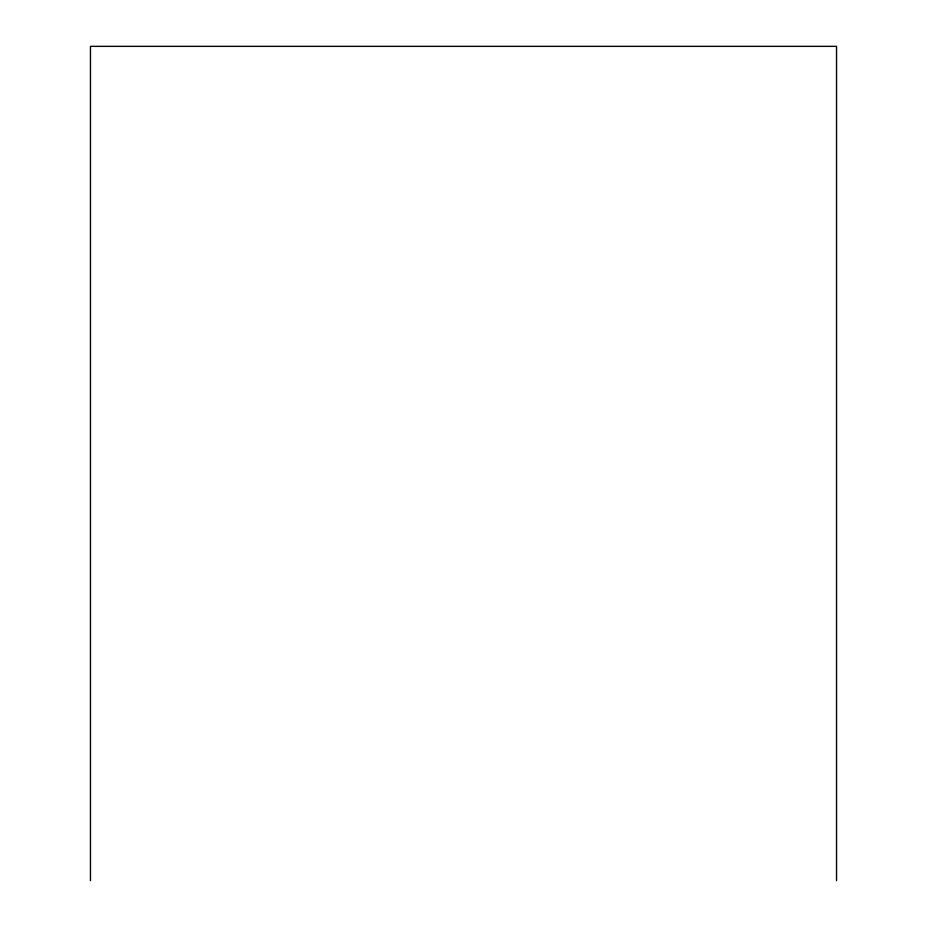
<?xml version="1.0" encoding="UTF-8"?>
<svg xmlns="http://www.w3.org/2000/svg" width="927" height="927" viewBox="0 0 927 927"><rect width="100%" height="100%" fill="white"/><g stroke="black" fill="none" stroke-linecap="round" stroke-linejoin="round"><path stroke-width="1.39" d="M836.536 880.65L836.536 46.35L90.464 46.35L90.464 880.65"/></g></svg>
